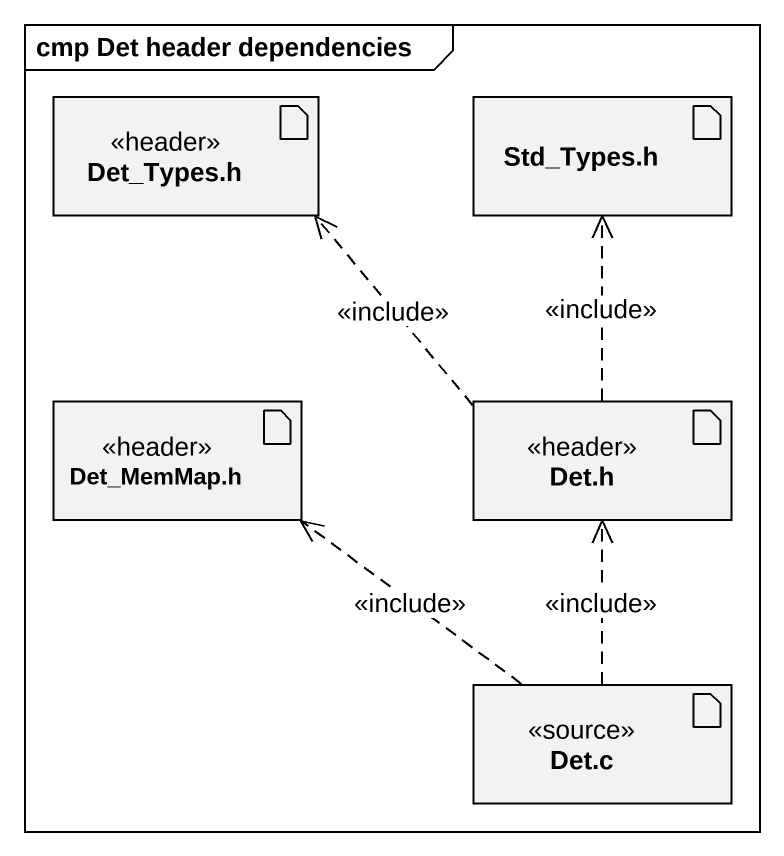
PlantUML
@startuml
mainframe cmp Det header dependencies
artifact "Det_Types.h" as Det_Types_h <<header>>
artifact "Std_Types.h" as Std_Types_h
artifact "Det_MemMap.h" as Det_MemMap_h <<header>>
artifact "Det.h" as Det_h <<header>>
artifact "Det.c" as Det_c <<source>>
Det_h .up.> Det_Types_h : <<include>>
Det_h .up.> Std_Types_h : <<include>>
Det_c .up.> Det_MemMap_h : <<include>>
Det_c .up.> Det_h : <<include>>
@enduml
